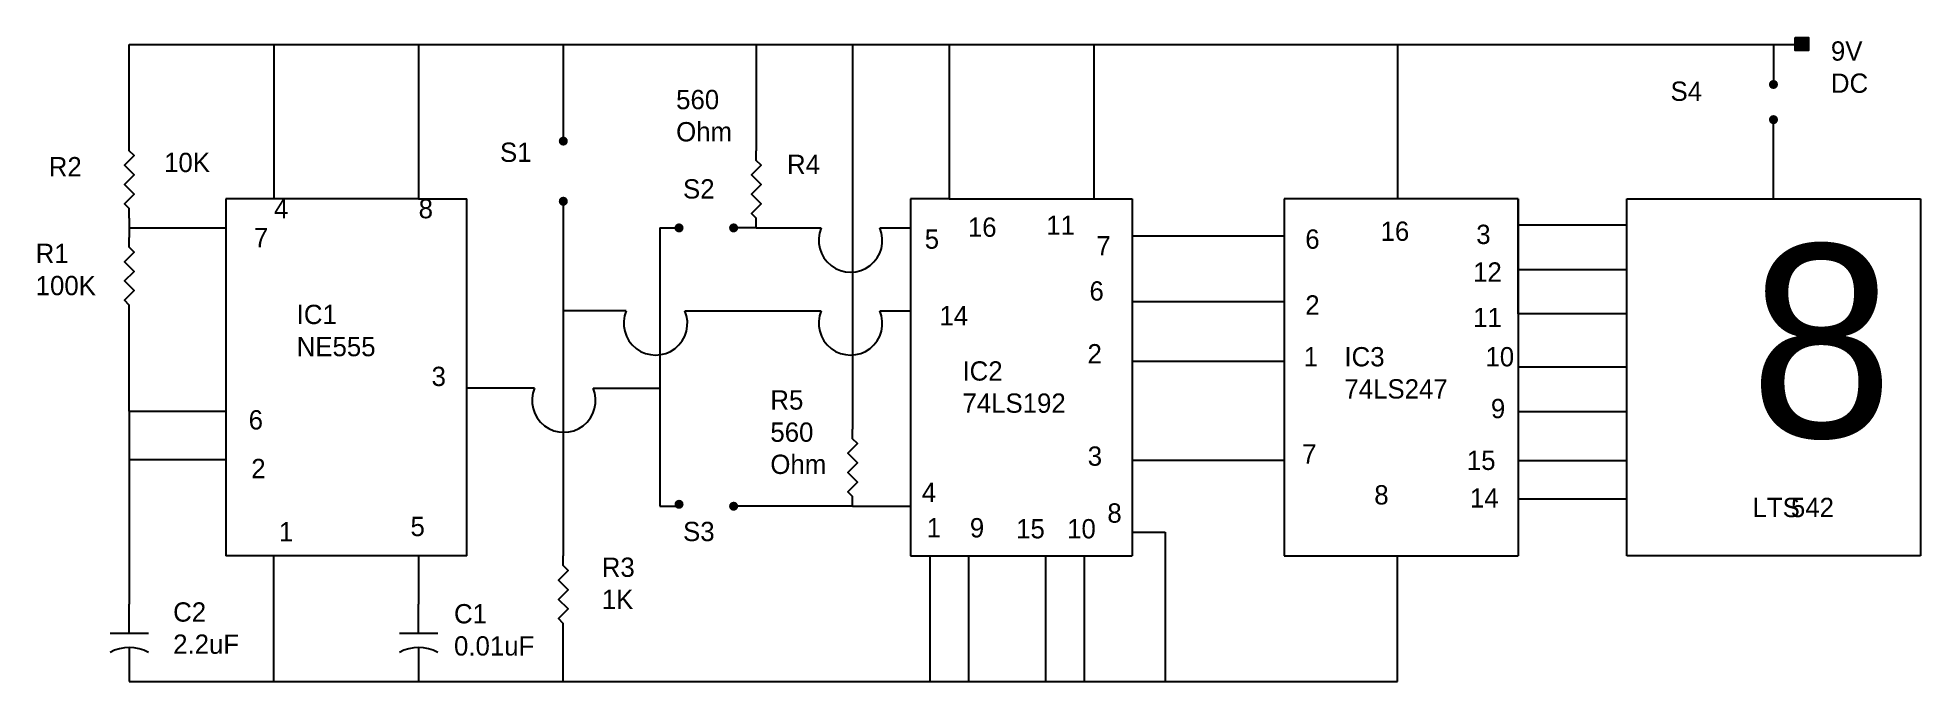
# Model space of a CAD drawing. Header units: inches. Extents: x 58.57 to 68.33, y 38.57 to 41.91.
import ezdxf

# ---------------------------------------------------------------- set-up
doc = ezdxf.new("R2010")
doc.units = ezdxf.units.IN
doc.header["$MEASUREMENT"] = 0
doc.styles.get("Standard").update_dxf_attribs({"font": 'NIAGSOL.TTF', "height": 1})

# ---------------------------------------------------------------- blocks, each defined once
blk = doc.blocks.new('Capacitor')
at = {"color": 7}
for p, q in [((0.15, -0.1), (0.15, 0.1)), ((0.15, 0), (0, 0)), ((0.225, 0), (0.4, 0))]:
    blk.add_line(p, q, dxfattribs=at)
blk.add_arc((0.4375, 0), 0.2125, 151.9275, 208.0725, dxfattribs=at)
blk = doc.blocks.new('Resistor')
at = {"color": 7}
blk.add_lwpolyline([(0, 0), (0.05, 0), (0.075, 0.025), (0.125, -0.025), (0.175, 0.025), (0.225, -0.025), (0.275, 0.025), (0.325, -0.025), (0.35, 0), (0.4, 0)], dxfattribs=at)

msp = doc.modelspace()

# ---------------------------------------------------------------- hatches: boundary and pattern name
for points in [[(67.7481, 41.9089), (67.678, 41.9089), (67.678, 41.8415), (67.7481, 41.8415)], [(67.5426, 41.6662, 1), (67.5897, 41.6662, 1)], [(67.5426, 41.484, 1), (67.5897, 41.484, 1)], [(61.2687, 41.3727, 1), (61.3158, 41.3727, 1)], [(61.3158, 41.0609, 1), (61.2687, 41.0609, 1)], [(61.8687, 40.9227, 1), (61.9158, 40.9227, 1)], [(62.1517, 40.9227, 1), (62.1988, 40.9227, 1)], [(61.8687, 39.4903, 1), (61.9158, 39.4903, 1)], [(62.1517, 39.4803, 1), (62.1988, 39.4803, 1)]]:
    msp.add_hatch(color=256).paths.add_polyline_path(points)

# ---------------------------------------------------------------- linework, layer by layer
for p, q in [((59.0423, 41.3727), (59.0423, 41.8727)), ((59.0423, 41.8727), (59.7923, 41.8727)), ((59.7923, 41.8727), (60.5423, 41.8727)), ((59.7923, 41.8727), (59.7923, 41.0727)), ((60.5423, 41.8727), (60.5423, 41.0727)), ((60.5423, 41.8727), (61.2923, 41.8727)), ((61.2923, 41.8727), (61.2923, 41.3727)), ((61.2923, 41.8727), (62.2923, 41.8727)), ((62.2923, 41.8727), (62.2923, 41.3227)), ((62.2923, 41.8727), (62.7923, 41.8727)), ((62.7923, 41.8727), (62.7923, 40.3295)), ((62.7923, 41.8727), (63.2923, 41.8727)), ((63.2923, 41.8727), (63.2923, 41.0727)), ((63.2923, 41.8727), (64.0423, 41.8727)), ((64.0423, 41.8727), (64.0423, 41.0727)), ((64.0423, 41.8727), (65.6167, 41.8727)), ((65.6167, 41.8727), (65.6167, 41.0727)), ((65.6167, 41.8727), (67.5662, 41.8727)), ((67.5662, 41.8727), (67.5662, 41.6662)), ((67.5662, 41.8727), (67.733, 41.8727)), ((67.5662, 41.2384), (67.5662, 41.484)), ((59.0423, 41.3727), (59.0423, 41.3727)), ((67.5662, 41.0727), (67.5662, 41.2384)), ((67.5662, 41.2384), (67.5662, 41.2384)), ((59.7923, 41.0727), (59.5423, 41.0727)), ((59.5423, 41.0727), (59.5423, 39.2227)), ((60.5423, 41.0727), (59.7923, 41.0727)), ((60.5423, 41.0727), (60.7923, 41.0727)), ((60.7923, 39.2227), (60.7923, 41.0727)), ((61.2923, 41.0727), (61.2923, 40.3227)), ((63.2923, 41.0727), (63.0923, 41.0727)), ((63.0923, 41.0727), (63.0923, 39.2227)), ((63.2923, 41.0727), (64.0423, 41.0727)), ((64.0423, 41.0727), (64.2423, 41.0727)), ((64.2423, 41.0727), (64.2423, 39.2227)), ((65.0299, 41.0727), (65.0299, 39.2227)), ((66.2423, 41.0727), (65.0299, 41.0727)), ((66.2423, 41.0727), (66.2423, 39.2227)), ((66.2423, 40.4775), (66.2423, 41.0727)), ((66.8068, 41.0727), (68.3276, 41.0727)), ((66.8068, 39.2227), (66.8068, 41.0727)), ((68.3276, 41.0727), (68.3276, 39.2227)), ((59.0423, 40.9727), (59.0423, 40.9227)), ((59.0423, 40.9227), (59.0423, 40.8727)), ((59.0423, 40.9227), (59.5423, 40.9227)), ((61.7923, 40.9227), (61.7923, 39.7227)), ((61.7923, 40.9227), (61.8923, 40.9227)), ((62.2923, 40.9227), (62.1785, 40.9227)), ((62.2923, 40.9227), (62.6298, 40.9227)), ((62.9335, 40.9227), (63.0923, 40.9227)), ((66.8068, 40.9369), (66.2423, 40.9369)), ((64.2423, 40.8824), (65.0299, 40.8824)), ((66.2423, 40.7072), (66.8068, 40.7072)), ((64.2423, 40.5418), (65.0299, 40.5418)), ((59.0423, 39.9727), (59.0423, 40.4727)), ((61.6188, 40.4933), (61.2923, 40.4933)), ((61.9225, 40.4933), (62.6298, 40.4933)), ((62.9335, 40.4933), (63.0923, 40.4933)), ((66.8068, 40.4775), (66.2423, 40.4775)), ((61.2923, 40.3227), (61.2923, 39.2227)), ((62.7923, 40.3295), (62.7923, 40.1295)), ((64.2423, 40.2329), (65.0299, 40.2329)), ((62.7923, 40.1295), (62.7923, 39.8803)), ((66.8068, 40.2002), (66.2423, 40.2002)), ((61.1431, 40.093), (60.7923, 40.093)), ((61.4468, 40.093), (61.7923, 40.093)), ((59.0423, 39.9727), (59.5423, 39.9727)), ((59.0423, 39.9727), (59.0423, 39.7227)), ((66.2423, 39.9705), (66.8068, 39.9705)), ((59.0423, 39.7227), (59.0423, 38.9727)), ((59.0423, 39.7227), (59.5423, 39.7227)), ((61.7923, 39.7227), (61.7923, 39.4803)), ((64.2423, 39.7189), (65.0299, 39.7189)), ((66.2423, 39.717), (66.8068, 39.717)), ((65.0299, 39.5675), (65.0299, 39.5675)), ((61.7923, 39.4803), (61.8886, 39.4803)), ((62.7923, 39.4803), (62.1689, 39.4803)), ((62.7923, 39.4803), (63.0923, 39.4803)), ((66.2423, 39.519), (66.8068, 39.519)), ((64.2423, 39.3457), (64.4122, 39.3457)), ((64.4122, 39.3457), (64.4122, 38.5727)), ((60.5423, 39.2227), (59.5423, 39.2227)), ((59.7923, 38.5727), (59.7923, 39.2227)), ((60.7923, 39.2227), (60.5423, 39.2227)), ((60.5423, 39.2227), (60.5423, 38.9727)), ((63.0923, 39.2227), (63.1923, 39.2227)), ((63.1923, 39.2227), (63.3923, 39.2227)), ((63.1923, 39.2227), (63.1923, 38.5727)), ((63.3923, 39.2227), (63.7923, 39.2227)), ((63.3923, 39.2227), (63.3923, 38.5727)), ((63.7923, 39.2227), (63.9923, 39.2227)), ((63.7923, 39.2227), (63.7923, 38.5727)), ((63.9923, 39.2227), (64.0923, 39.2227)), ((63.9923, 39.2227), (63.9923, 38.5727)), ((64.0923, 39.2227), (64.2423, 39.2227)), ((65.0299, 39.2227), (66.1559, 39.2227)), ((65.6167, 38.5727), (65.6167, 39.2227)), ((66.1559, 39.2227), (66.2423, 39.2227)), ((68.3276, 39.2227), (66.8068, 39.2227)), ((61.2923, 38.5727), (61.2923, 38.8227)), ((59.0423, 38.5727), (59.7923, 38.5727)), ((59.7923, 38.5727), (60.5423, 38.5727)), ((60.5423, 38.5727), (61.2923, 38.5727)), ((61.2923, 38.5727), (64.2423, 38.5727)), ((64.2423, 38.5727), (65.6167, 38.5727))]:
    msp.add_line(p, q)
msp.add_lwpolyline([(67.678, 41.9089), (67.7481, 41.9089), (67.7481, 41.8415), (67.678, 41.8415)], close=True)
for centre in [(62.7816, 40.858), (61.7707, 40.4287), (62.7816, 40.4287), (61.295, 40.0283)]:
    msp.add_arc(centre, 0.165, 156.93627, 23.06373)

# ---------------------------------------------------------------- block references
for name, p, rotation in [('Resistor', (59.0423, 40.9727), 90), ('Resistor', (62.2923, 40.9227), 90), ('Resistor', (59.0423, 40.4727), 90), ('Resistor', (62.7923, 39.4803), 90), ('Resistor', (61.2923, 38.8227), 90), ('Capacitor', (59.0423, 38.9727), 270), ('Capacitor', (60.5423, 38.9727), 270)]:
    msp.add_blockref(name, p, dxfattribs=dict(rotation=rotation))

# ---------------------------------------------------------------- texts
at = {"attachment_point": 1}
for s, insert, char_height, width in [('9V^JDC', (67.864, 41.8897), 0.1, 0.107702), ('S4', (67.0324, 41.6814), 0.1, 0.229373), ('560^JOhm', (61.8772, 41.638), 0.1, 0.30471), ('R2', (58.6248, 41.2901), 0.1, 0.310332), ('10K', (59.2227, 41.3122), 0.1, 0.204364), ('S1', (60.9641, 41.365), 0.1, 0.186065), ('R4', (62.452, 41.3023), 0.1, 0.178036), ('S2', (61.9129, 41.1751), 0.1, 0.249251), ('7', (59.6883, 40.9227), 0.1, 2), ('5', (63.1659, 40.9149), 0.1, 0.127168), ('16', (63.3897, 40.9768), 0.1, 0.142429), ('11', (63.7963, 40.987), 0.1, 0.223816), ('6', (65.1389, 40.915), 0.1, 0.187033), ('16', (65.5292, 40.9557), 0.1, 0.284615), ('3', (66.0253, 40.9394), 0.1, 0.105715), ('R1^J100K', (58.5569, 40.8408), 0.1, 0.329892), ('7', (64.0557, 40.8801), 0.1, 0.106822), ('8', (67.4433, 40.8371), 1, 1.023961), ('12', (66.009, 40.7442), 0.1, 0.138242), ('6', (64.0201, 40.6461), 0.1, 0.116995), ('IC1^JNE555', (59.9101, 40.5244), 0.1, 0.496045), ('14', (63.2422, 40.5181), 0.1, 0.106822), ('2', (65.1389, 40.5734), 0.1, 0.17077), ('11', (66.009, 40.5084), 0.1, 0.146373), ('2', (64.0099, 40.3206), 0.1, 0.147517), ('IC2^J74LS192', (63.3617, 40.2314), 0.1, 0.406594), ('1', (65.1308, 40.3051), 0.1, 0.260219), ('IC3^J74LS247', (65.3419, 40.3051), 0.1, 0.19515), ('10', (66.073, 40.3051), 0.1, 0.138242), ('3', (60.6093, 40.2033), 0.1, 0.252421), ('R5^J560^JOhm', (62.3658, 40.081), 0.1, 0.325552), ('9', (66.1013, 40.0367), 0.1, 0.298304), ('2', (59.6746, 39.7257), 0.1, 0.109156), ('3', (64.0111, 39.7901), 0.1, 0.231194), ('7', (65.1227, 39.8009), 0.1, 0.243957), ('15', (65.9765, 39.7683), 0.1, 0.265777), ('4', (63.1507, 39.6019), 0.1, 0.132256), ('8', (65.4967, 39.5894), 0.1, 0.333406), ('14', (65.9928, 39.5732), 0.1, 0.138242), ('8', (64.1128, 39.4951), 0.1, 0.12717), ('LTS', (67.4575, 39.5238), 0.1, 0.591903), ('542', (67.6566, 39.5238), 0.1, 0.534156), ('1', (59.8179, 39.3982), 0.1, 0.163734), ('5', (60.5001, 39.4255), 0.1, 0.1842), ('S3', (61.9131, 39.3994), 0.1, 0.315379), ('1', (63.1762, 39.4188), 0.1, 0.101735), ('9', (63.4, 39.4188), 0.1, 0.17295), ('15', (63.6398, 39.4137), 0.1, 0.137343), ('10', (63.9043, 39.4137), 0.1, 0.157688), ('R3^J1K', (61.4916, 39.214), 0.1, 0.496175), ('C2^J2.2uF', (59.2696, 38.9821), 0.1, 0.522629), ('C1^J0.01uF', (60.7257, 38.9731), 0.1, 0.426752)]:
    msp.add_mtext(s, dxfattribs=dict(at, insert=insert, char_height=char_height, width=width))
at = {"char_height": 0.1, "attachment_point": 1}
for s, insert in [('4', (59.7923, 41.0727)), ('8', (60.5423, 41.0727)), ('6', (59.661, 39.9781))]:
    msp.add_mtext(s, dxfattribs=dict(at, insert=insert))

doc.saveas('drawing.dxf')
